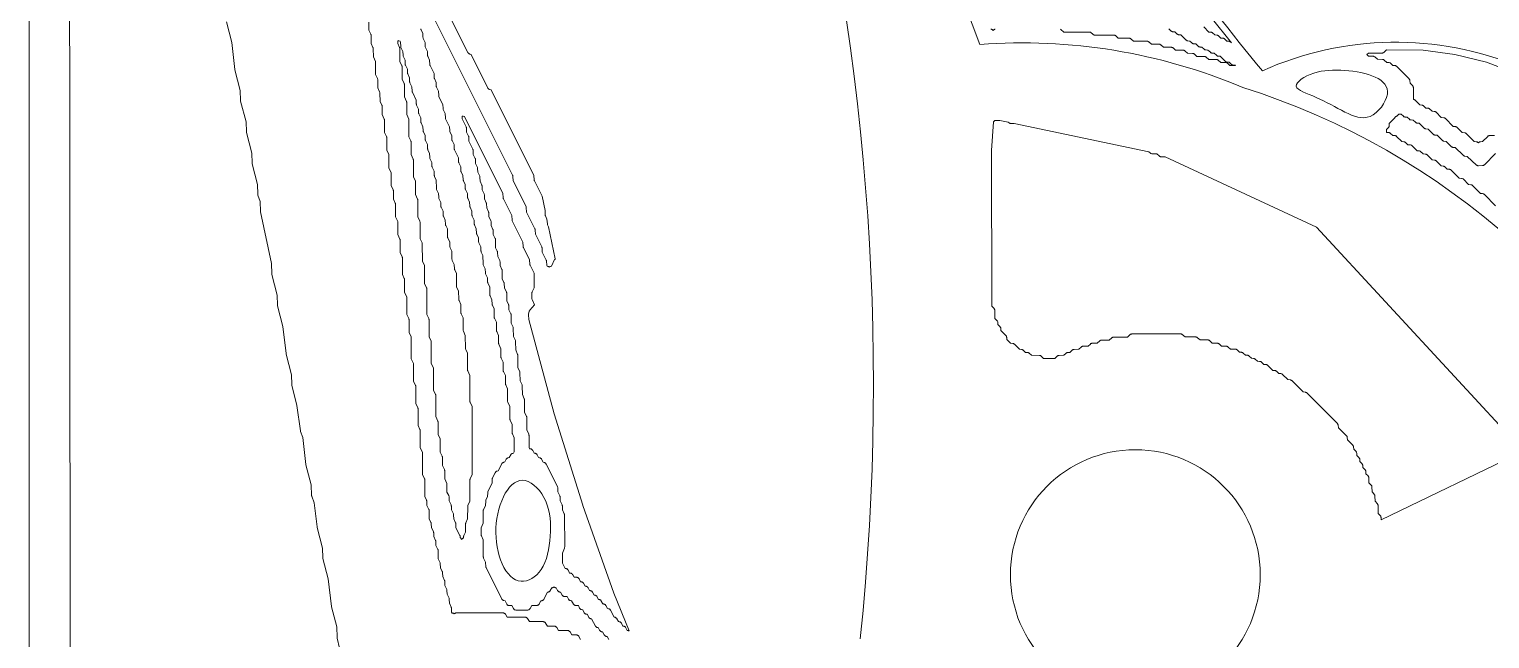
# Model space of a CAD drawing. Header units: inches. Extents: x 36 to 190, y -75 to 56.
# Drawn here: x 36.25 to 49.11, y 30.96 to 36.32 of the extents above; entities that cross this region are included whole.
import ezdxf

# ---------------------------------------------------------------- set-up
doc = ezdxf.new("R2010")
doc.units = ezdxf.units.IN
for name, color, linetype, lineweight in [('01_ORIGINAL_CAD', 7, 'CONTINUOUS', 20), ('02_APPROVED_PDF_OUTLINES', 7, 'CONTINUOUS', 15), ('03_ADDED_AREAS_SAME_COMPOSITION', 7, 'CONTINUOUS', 15)]:
    doc.layers.add(name, color=color, linetype=linetype, lineweight=lineweight)

# ---------------------------------------------------------------- blocks, each defined once
blk = doc.blocks.new('01_SCALLOP')
at = {"layer": '01_ORIGINAL_CAD'}
blk.add_line((36.248, 17.906), (36.248, 55.9), dxfattribs=at)
for points in [[(45.692, 38.109, 0.060935), (47.109, 35.956, -0.206423), (49.375, 35.99)], [(46.935, 35.809, 0.119192), (44.621, 36.188), (44.283, 37.084)]]:
    blk.add_lwpolyline(points, format="xyb", dxfattribs=at)
blk.add_circle((45.989, 31.521), 1.1, dxfattribs=at)
for centre, radius, start, end in [((22.064, 33.195), 21.619, 354.0583, 36.0319), ((44.996, 29.643), 6.464, 23.734, 72.5429)]:
    blk.add_arc(centre, radius, start, end, dxfattribs=at)
at = {"layer": '02_APPROVED_PDF_OUTLINES'}
for points in [[(46.283, 36.326), (46.304, 36.306), (46.307, 36.304), (46.31, 36.302), (46.313, 36.301), (46.317, 36.3), (46.32, 36.299), (46.337, 36.299), (46.357, 36.279), (46.36, 36.277), (46.363, 36.275), (46.366, 36.274), (46.37, 36.273), (46.373, 36.273), (46.39, 36.272), (46.437, 36.226), (46.439, 36.224), (46.442, 36.222), (46.444, 36.221), (46.447, 36.22), (46.45, 36.219), (46.453, 36.219), (46.47, 36.218), (46.487, 36.201), (46.49, 36.199), (46.493, 36.197), (46.496, 36.195), (46.499, 36.194), (46.503, 36.194), (46.523, 36.192), (46.543, 36.172), (46.546, 36.17), (46.549, 36.168), (46.552, 36.167), (46.556, 36.166), (46.559, 36.165), (46.576, 36.165), (46.596, 36.145), (46.599, 36.143), (46.602, 36.141), (46.606, 36.14), (46.609, 36.139), (46.613, 36.139), (46.629, 36.138), (46.65, 36.119), (46.652, 36.116), (46.655, 36.114), (46.659, 36.113), (46.662, 36.112), (46.666, 36.112), (46.682, 36.111), (46.703, 36.092), (46.706, 36.09), (46.709, 36.088), (46.712, 36.086), (46.715, 36.085), (46.719, 36.085), (46.735, 36.084), (46.779, 36.04), (46.782, 36.038), (46.785, 36.036), (46.788, 36.034), (46.791, 36.033), (46.795, 36.033), (46.815, 36.031), (46.833, 36.013), (46.835, 36.011), (46.838, 36.009), (46.841, 36.008), (46.845, 36.007), (46.848, 36.006), (46.868, 36.004), (46.872, 36.001), (46.869, 36.002), (46.865, 36.002), (46.862, 36.003), (46.822, 36.003), (46.802, 36.022), (46.8, 36.024), (46.797, 36.025), (46.794, 36.027), (46.791, 36.028), (46.788, 36.028), (46.785, 36.028), (46.742, 36.029), (46.719, 36.05), (46.717, 36.052), (46.714, 36.053), (46.711, 36.054), (46.708, 36.055), (46.705, 36.056), (46.702, 36.056), (46.636, 36.056), (46.613, 36.077), (46.61, 36.078), (46.608, 36.08), (46.605, 36.081), (46.602, 36.082), (46.599, 36.083), (46.596, 36.083), (46.53, 36.083), (46.51, 36.102), (46.508, 36.104), (46.505, 36.106), (46.502, 36.107), (46.499, 36.108), (46.496, 36.109), (46.493, 36.109), (46.45, 36.11), (46.427, 36.13), (46.424, 36.132), (46.422, 36.134), (46.419, 36.135), (46.416, 36.136), (46.413, 36.136), (46.41, 36.136), (46.343, 36.137), (46.321, 36.157), (46.318, 36.159), (46.316, 36.16), (46.313, 36.162), (46.31, 36.162), (46.307, 36.163), (46.304, 36.163), (46.237, 36.163), (46.214, 36.184), (46.212, 36.185), (46.209, 36.187), (46.207, 36.188), (46.204, 36.189), (46.201, 36.19), (46.198, 36.19), (46.131, 36.19), (46.108, 36.21), (46.106, 36.212), (46.103, 36.214), (46.1, 36.215), (46.098, 36.216), (46.095, 36.217), (46.092, 36.217), (45.972, 36.217), (45.949, 36.237), (45.946, 36.239), (45.944, 36.241), (45.941, 36.242), (45.938, 36.243), (45.935, 36.243), (45.932, 36.243), (45.839, 36.244), (45.816, 36.264), (45.814, 36.266), (45.811, 36.267), (45.808, 36.269), (45.805, 36.269), (45.802, 36.27), (45.799, 36.27), (45.626, 36.27), (45.6, 36.291), (45.597, 36.293), (45.594, 36.295), (45.591, 36.296), (45.587, 36.297), (45.584, 36.297), (45.36, 36.297), (45.334, 36.318), (45.332, 36.32), (45.329, 36.322)], [(44.755, 36.322), (44.752, 36.321), (44.749, 36.32), (44.746, 36.318), (44.736, 36.311), (44.731, 36.315), (44.728, 36.318), (44.725, 36.319), (44.722, 36.321), (44.718, 36.322)], [(46.658, 36.425), (46.835, 36.203), (46.828, 36.21), (46.825, 36.212), (46.822, 36.214), (46.819, 36.215), (46.816, 36.216), (46.812, 36.216), (46.795, 36.217), (46.775, 36.236), (46.772, 36.239), (46.769, 36.24), (46.766, 36.242), (46.763, 36.243), (46.759, 36.243), (46.742, 36.244), (46.722, 36.263), (46.719, 36.265), (46.716, 36.267), (46.713, 36.269), (46.709, 36.27), (46.706, 36.27), (46.689, 36.271), (46.669, 36.29), (46.666, 36.292), (46.663, 36.294), (46.66, 36.295), (46.656, 36.296), (46.653, 36.297), (46.636, 36.297), (46.592, 36.342)], [(49.153, 35.387), (49.11, 35.386), (49.107, 35.386), (49.104, 35.385), (49.101, 35.384), (49.098, 35.383), (49.095, 35.381), (49.093, 35.379), (49.046, 35.333), (49.03, 35.332), (49.026, 35.332), (49.023, 35.331), (49.02, 35.33), (49.017, 35.328), (49.014, 35.326), (49.01, 35.322), (49.006, 35.326), (49.004, 35.328), (49.001, 35.33), (48.997, 35.331), (48.994, 35.332), (48.99, 35.332), (48.974, 35.333), (48.906, 35.402), (48.903, 35.404), (48.901, 35.406), (48.898, 35.407), (48.895, 35.409), (48.891, 35.409), (48.869, 35.412), (48.824, 35.458), (48.821, 35.46), (48.818, 35.462), (48.815, 35.463), (48.812, 35.464), (48.808, 35.465), (48.789, 35.467), (48.72, 35.536), (48.717, 35.538), (48.714, 35.54), (48.712, 35.542), (48.709, 35.543), (48.705, 35.543), (48.683, 35.546), (48.638, 35.592), (48.635, 35.594), (48.632, 35.596), (48.629, 35.597), (48.625, 35.598), (48.622, 35.599), (48.602, 35.601), (48.581, 35.62), (48.579, 35.623), (48.575, 35.624), (48.572, 35.626), (48.569, 35.627), (48.565, 35.627), (48.548, 35.628), (48.528, 35.647), (48.525, 35.649), (48.522, 35.651), (48.519, 35.653), (48.516, 35.654), (48.512, 35.654), (48.496, 35.655), (48.451, 35.699), (48.449, 35.701), (48.446, 35.703), (48.443, 35.704), (48.44, 35.705), (48.439, 35.706), (48.438, 35.809), (48.437, 35.812), (48.437, 35.815), (48.436, 35.818), (48.434, 35.821), (48.433, 35.823), (48.431, 35.826), (48.411, 35.847), (48.407, 35.871), (48.407, 35.874), (48.406, 35.877), (48.404, 35.88), (48.402, 35.882), (48.4, 35.885), (48.292, 35.994), (48.289, 35.996), (48.286, 35.998), (48.283, 36), (48.28, 36.001), (48.276, 36.001), (48.256, 36.003), (48.235, 36.023), (48.233, 36.025), (48.23, 36.027), (48.226, 36.028), (48.223, 36.029), (48.219, 36.03), (48.203, 36.03), (48.182, 36.049), (48.18, 36.051), (48.177, 36.053), (48.175, 36.054), (48.172, 36.055), (48.169, 36.056), (48.166, 36.056), (48.122, 36.057), (48.099, 36.078), (48.097, 36.08), (48.094, 36.081), (48.092, 36.082), (48.089, 36.083), (48.086, 36.084), (48.083, 36.084), (48.043, 36.084), (48.029, 36.098), (48.043, 36.112), (48.162, 36.112), (48.165, 36.112), (48.168, 36.113), (48.171, 36.114), (48.174, 36.115), (48.176, 36.116), (48.179, 36.118), (48.201, 36.139), (48.523, 36.137), (48.804, 36.098), (49.081, 36.031), (49.234, 35.974)], [(49.162, 34.768), (49.064, 34.867), (49.061, 34.87), (49.058, 34.871), (49.055, 34.873), (49.052, 34.874), (49.048, 34.875), (49.029, 34.876), (48.96, 34.946), (48.957, 34.948), (48.955, 34.95), (48.952, 34.951), (48.949, 34.952), (48.945, 34.953), (48.923, 34.956), (48.878, 35.001), (48.875, 35.004), (48.872, 35.006), (48.869, 35.007), (48.865, 35.008), (48.862, 35.009), (48.842, 35.01), (48.771, 35.082), (48.769, 35.084), (48.766, 35.086), (48.763, 35.087), (48.759, 35.088), (48.756, 35.089), (48.736, 35.091), (48.715, 35.11), (48.712, 35.113), (48.709, 35.115), (48.706, 35.116), (48.702, 35.117), (48.699, 35.117), (48.683, 35.118), (48.638, 35.162), (48.636, 35.165), (48.633, 35.166), (48.63, 35.168), (48.626, 35.169), (48.623, 35.169), (48.603, 35.171), (48.559, 35.216), (48.556, 35.218), (48.553, 35.22), (48.55, 35.222), (48.547, 35.223), (48.543, 35.223), (48.523, 35.225), (48.502, 35.245), (48.5, 35.247), (48.497, 35.249), (48.493, 35.25), (48.49, 35.251), (48.486, 35.251), (48.47, 35.252), (48.426, 35.296), (48.423, 35.299), (48.42, 35.3), (48.417, 35.302), (48.414, 35.303), (48.41, 35.304), (48.39, 35.305), (48.369, 35.325), (48.367, 35.327), (48.364, 35.329), (48.36, 35.33), (48.357, 35.331), (48.353, 35.332), (48.337, 35.333), (48.29, 35.378), (48.288, 35.38), (48.285, 35.382), (48.282, 35.383), (48.28, 35.384), (48.277, 35.385), (48.274, 35.385), (48.257, 35.386), (48.237, 35.405), (48.234, 35.408), (48.231, 35.409), (48.228, 35.411), (48.224, 35.412), (48.22, 35.412), (48.204, 35.413), (48.2, 35.417), (48.2, 35.438), (48.219, 35.458), (48.221, 35.461), (48.223, 35.464), (48.224, 35.467), (48.225, 35.471), (48.226, 35.474), (48.226, 35.491), (48.27, 35.536), (48.272, 35.538), (48.274, 35.541), (48.276, 35.544), (48.277, 35.547), (48.277, 35.55), (48.277, 35.551), (48.278, 35.551), (48.281, 35.552), (48.284, 35.553), (48.287, 35.554), (48.29, 35.556), (48.292, 35.558), (48.309, 35.575), (48.33, 35.575), (48.35, 35.556), (48.352, 35.554), (48.355, 35.552), (48.359, 35.551), (48.362, 35.55), (48.366, 35.549), (48.382, 35.549), (48.403, 35.529), (48.405, 35.527), (48.408, 35.525), (48.412, 35.524), (48.415, 35.523), (48.419, 35.523), (48.436, 35.522), (48.456, 35.503), (48.459, 35.5), (48.462, 35.499), (48.465, 35.497), (48.468, 35.496), (48.472, 35.496), (48.488, 35.495), (48.532, 35.451), (48.535, 35.449), (48.538, 35.447), (48.541, 35.445), (48.545, 35.444), (48.548, 35.444), (48.568, 35.442), (48.612, 35.397), (48.615, 35.395), (48.618, 35.393), (48.621, 35.392), (48.624, 35.391), (48.628, 35.39), (48.647, 35.388), (48.692, 35.344), (48.695, 35.341), (48.697, 35.339), (48.701, 35.338), (48.704, 35.337), (48.707, 35.336), (48.727, 35.335), (48.774, 35.288), (48.777, 35.286), (48.779, 35.285), (48.782, 35.283), (48.785, 35.282), (48.788, 35.282), (48.791, 35.281), (48.807, 35.281), (48.876, 35.212), (48.878, 35.209), (48.881, 35.208), (48.884, 35.206), (48.887, 35.205), (48.89, 35.204), (48.913, 35.201), (48.993, 35.126), (48.996, 35.124), (48.999, 35.122), (49.002, 35.121), (49.005, 35.12), (49.009, 35.119), (49.012, 35.119), (49.047, 35.122), (49.051, 35.122), (49.054, 35.123), (49.057, 35.125), (49.06, 35.127), (49.063, 35.129), (49.16, 35.227)]]:
    blk.add_lwpolyline(points, dxfattribs=at)
blk.add_lwpolyline([(44.752, 35.519), (44.795, 35.519), (44.869, 35.503), (44.878, 35.497), (44.88, 35.495), (44.883, 35.494), (44.886, 35.493), (44.889, 35.492), (44.892, 35.492), (44.923, 35.492), (46.109, 35.244), (46.124, 35.231), (46.127, 35.229), (46.13, 35.227), (46.134, 35.226), (46.137, 35.225), (46.14, 35.225), (46.18, 35.225), (46.2, 35.206), (46.202, 35.204), (46.205, 35.202), (46.208, 35.201), (46.211, 35.2), (46.214, 35.199), (46.217, 35.199), (46.253, 35.198), (47.585, 34.579), (49.409, 32.608), (48.153, 32.003), (48.153, 32.025), (48.152, 32.028), (48.152, 32.031), (48.151, 32.033), (48.15, 32.036), (48.148, 32.039), (48.146, 32.041), (48.127, 32.061), (48.127, 32.129), (48.127, 32.132), (48.126, 32.136), (48.125, 32.139), (48.123, 32.142), (48.121, 32.145), (48.1, 32.168), (48.099, 32.212), (48.099, 32.215), (48.098, 32.218), (48.097, 32.221), (48.096, 32.224), (48.094, 32.227), (48.093, 32.229), (48.074, 32.249), (48.073, 32.293), (48.072, 32.296), (48.072, 32.299), (48.071, 32.302), (48.069, 32.305), (48.068, 32.307), (48.066, 32.309), (48.047, 32.33), (48.046, 32.373), (48.046, 32.376), (48.045, 32.379), (48.044, 32.382), (48.043, 32.385), (48.041, 32.388), (48.039, 32.39), (48.02, 32.41), (48.019, 32.428), (48.019, 32.431), (48.018, 32.435), (48.017, 32.438), (48.015, 32.441), (48.013, 32.444), (47.993, 32.464), (47.993, 32.481), (47.992, 32.485), (47.991, 32.488), (47.99, 32.491), (47.988, 32.494), (47.986, 32.497), (47.967, 32.518), (47.966, 32.535), (47.966, 32.538), (47.965, 32.542), (47.963, 32.545), (47.961, 32.548), (47.959, 32.551), (47.94, 32.571), (47.939, 32.589), (47.939, 32.592), (47.938, 32.596), (47.937, 32.599), (47.935, 32.602), (47.933, 32.605), (47.913, 32.626), (47.911, 32.646), (47.911, 32.649), (47.91, 32.653), (47.908, 32.656), (47.906, 32.659), (47.904, 32.661), (47.859, 32.707), (47.856, 32.73), (47.855, 32.733), (47.854, 32.736), (47.853, 32.739), (47.851, 32.742), (47.849, 32.744), (47.779, 32.814), (47.776, 32.837), (47.775, 32.84), (47.774, 32.843), (47.773, 32.846), (47.771, 32.849), (47.769, 32.851), (47.503, 33.12), (47.501, 33.122), (47.498, 33.124), (47.495, 33.125), (47.492, 33.126), (47.489, 33.127), (47.466, 33.13), (47.368, 33.229), (47.365, 33.231), (47.362, 33.233), (47.359, 33.234), (47.356, 33.235), (47.352, 33.236), (47.333, 33.238), (47.285, 33.284), (47.283, 33.286), (47.281, 33.288), (47.278, 33.289), (47.275, 33.29), (47.272, 33.291), (47.269, 33.291), (47.252, 33.292), (47.232, 33.311), (47.229, 33.313), (47.226, 33.315), (47.223, 33.317), (47.219, 33.318), (47.216, 33.318), (47.199, 33.319), (47.155, 33.363), (47.153, 33.365), (47.15, 33.367), (47.147, 33.369), (47.143, 33.37), (47.14, 33.37), (47.12, 33.372), (47.099, 33.392), (47.096, 33.394), (47.093, 33.396), (47.09, 33.397), (47.086, 33.398), (47.083, 33.398), (47.066, 33.399), (47.046, 33.418), (47.043, 33.421), (47.04, 33.422), (47.037, 33.424), (47.033, 33.425), (47.03, 33.425), (47.013, 33.426), (46.993, 33.445), (46.99, 33.447), (46.987, 33.449), (46.984, 33.451), (46.98, 33.452), (46.977, 33.452), (46.96, 33.453), (46.94, 33.472), (46.937, 33.474), (46.934, 33.476), (46.931, 33.477), (46.927, 33.478), (46.924, 33.479), (46.907, 33.479), (46.886, 33.499), (46.884, 33.501), (46.882, 33.502), (46.879, 33.504), (46.876, 33.505), (46.873, 33.505), (46.87, 33.506), (46.827, 33.506), (46.807, 33.525), (46.804, 33.527), (46.802, 33.529), (46.799, 33.53), (46.796, 33.531), (46.793, 33.532), (46.79, 33.532), (46.747, 33.533), (46.727, 33.552), (46.725, 33.554), (46.722, 33.556), (46.719, 33.557), (46.717, 33.558), (46.713, 33.559), (46.71, 33.559), (46.667, 33.56), (46.644, 33.58), (46.642, 33.582), (46.639, 33.584), (46.636, 33.585), (46.633, 33.586), (46.63, 33.587), (46.627, 33.587), (46.561, 33.587), (46.538, 33.607), (46.535, 33.609), (46.533, 33.611), (46.53, 33.612), (46.527, 33.613), (46.524, 33.613), (46.521, 33.614), (46.427, 33.614), (46.401, 33.635), (46.398, 33.637), (46.395, 33.638), (46.392, 33.64), (46.389, 33.64), (46.385, 33.641), (45.961, 33.64), (45.957, 33.64), (45.954, 33.639), (45.951, 33.638), (45.948, 33.637), (45.945, 33.635), (45.919, 33.613), (45.798, 33.613), (45.795, 33.613), (45.793, 33.612), (45.79, 33.611), (45.787, 33.61), (45.784, 33.609), (45.782, 33.607), (45.759, 33.586), (45.692, 33.586), (45.689, 33.586), (45.686, 33.585), (45.683, 33.584), (45.681, 33.583), (45.678, 33.582), (45.676, 33.58), (45.653, 33.559), (45.609, 33.558), (45.606, 33.558), (45.603, 33.557), (45.6, 33.556), (45.598, 33.555), (45.595, 33.553), (45.593, 33.551), (45.573, 33.532), (45.53, 33.531), (45.527, 33.531), (45.524, 33.531), (45.521, 33.53), (45.518, 33.528), (45.516, 33.526), (45.513, 33.525), (45.493, 33.505), (45.45, 33.504), (45.447, 33.504), (45.444, 33.504), (45.441, 33.503), (45.439, 33.501), (45.436, 33.5), (45.434, 33.498), (45.413, 33.478), (45.393, 33.476), (45.39, 33.476), (45.386, 33.475), (45.383, 33.473), (45.38, 33.471), (45.378, 33.469), (45.36, 33.452), (45.318, 33.451), (45.315, 33.45), (45.312, 33.45), (45.309, 33.449), (45.306, 33.447), (45.303, 33.446), (45.301, 33.444), (45.281, 33.425), (45.181, 33.425), (45.161, 33.444), (45.159, 33.446), (45.156, 33.447), (45.153, 33.449), (45.15, 33.45), (45.147, 33.45), (45.144, 33.451), (45.075, 33.452), (45.055, 33.471), (45.052, 33.473), (45.049, 33.475), (45.046, 33.476), (45.042, 33.477), (45.039, 33.477), (45.022, 33.478), (45.002, 33.497), (44.999, 33.5), (44.996, 33.501), (44.993, 33.503), (44.989, 33.504), (44.986, 33.504), (44.969, 33.505), (44.925, 33.549), (44.923, 33.551), (44.92, 33.553), (44.916, 33.555), (44.913, 33.556), (44.91, 33.556), (44.89, 33.558), (44.858, 33.59), (44.857, 33.61), (44.856, 33.613), (44.855, 33.617), (44.854, 33.62), (44.852, 33.623), (44.85, 33.625), (44.806, 33.67), (44.805, 33.687), (44.805, 33.69), (44.804, 33.694), (44.802, 33.697), (44.8, 33.7), (44.798, 33.703), (44.779, 33.723), (44.778, 33.74), (44.778, 33.744), (44.777, 33.747), (44.776, 33.751), (44.774, 33.754), (44.772, 33.756), (44.753, 33.777), (44.752, 33.847), (44.751, 33.85), (44.751, 33.853), (44.75, 33.856), (44.748, 33.859), (44.747, 33.861), (44.745, 33.864), (44.726, 33.884), (44.723, 35.254), (44.741, 35.508)], close=True, dxfattribs=at)
blk.add_open_spline([(47.407, 35.82), (47.401, 35.857), (47.476, 35.908), (47.56, 35.935), (47.644, 35.962), (47.737, 35.966), (47.834, 35.959), (48.025, 35.945), (48.231, 35.888), (48.209, 35.749), (48.198, 35.678), (48.129, 35.586), (48.056, 35.555), (47.986, 35.526), (47.913, 35.554), (47.834, 35.593), (47.754, 35.633), (47.668, 35.684), (47.583, 35.722), (47.498, 35.76), (47.413, 35.784), (47.407, 35.82)], degree=3, knots=[0, 0, 0, 0, 0.125896, 0.125896, 0.125896, 0.252362, 0.252362, 0.252362, 0.50263, 0.50263, 0.50263, 0.629363, 0.629363, 0.629363, 0.751523, 0.751523, 0.751523, 0.875768, 0.875768, 0.875768, 1, 1, 1, 1], dxfattribs=at)
at = {"layer": '03_ADDED_AREAS_SAME_COMPOSITION'}
for points in [[(39.924, 36.489), (40.111, 36.116), (40.113, 36.113), (40.115, 36.111), (40.118, 36.108), (40.121, 36.106), (40.124, 36.105), (40.127, 36.103), (40.139, 36.1), (40.288, 35.804), (40.289, 35.801), (40.291, 35.798), (40.294, 35.796), (40.297, 35.794), (40.3, 35.792), (40.303, 35.791), (40.315, 35.787), (40.693, 35.034), (40.695, 34.997), (40.695, 34.993), (40.696, 34.99), (40.697, 34.987), (40.764, 34.853), (40.791, 34.727), (40.792, 34.688), (40.792, 34.685), (40.793, 34.682), (40.794, 34.678), (40.807, 34.651), (40.811, 34.608), (40.812, 34.604), (40.813, 34.601), (40.821, 34.583), (40.881, 34.301), (40.881, 34.301), (40.879, 34.299), (40.877, 34.296), (40.875, 34.294), (40.846, 34.235), (40.84, 34.234), (40.837, 34.234), (40.834, 34.233), (40.832, 34.232), (40.829, 34.23), (40.827, 34.229), (40.826, 34.23), (40.823, 34.232), (40.82, 34.233), (40.817, 34.234), (40.814, 34.234), (40.809, 34.235), (40.805, 34.244), (40.803, 34.28), (40.802, 34.284), (40.802, 34.287), (40.8, 34.29), (40.765, 34.361), (40.764, 34.398), (40.763, 34.401), (40.762, 34.404), (40.761, 34.408), (40.707, 34.517), (40.705, 34.554), (40.705, 34.557), (40.704, 34.561), (40.702, 34.564), (40.628, 34.713), (40.625, 34.753), (40.625, 34.756), (40.624, 34.76), (40.623, 34.763), (40.511, 34.986), (40.508, 35.027), (40.507, 35.03), (40.506, 35.033), (40.505, 35.036), (39.781, 36.482)], [(39.697, 36.325), (39.697, 36.321), (39.698, 36.318), (39.699, 36.315), (39.715, 36.284), (39.715, 36.251), (39.716, 36.247), (39.716, 36.244), (39.718, 36.241), (39.734, 36.206), (39.735, 36.173), (39.735, 36.169), (39.736, 36.166), (39.737, 36.162), (39.754, 36.127), (39.755, 36.094), (39.755, 36.091), (39.756, 36.088), (39.757, 36.084), (39.774, 36.049), (39.775, 36.012), (39.776, 36.008), (39.777, 36.005), (39.778, 36.002), (39.813, 35.932), (39.813, 35.899), (39.814, 35.896), (39.815, 35.892), (39.816, 35.889), (39.832, 35.854), (39.833, 35.821), (39.833, 35.817), (39.834, 35.814), (39.835, 35.811), (39.852, 35.776), (39.854, 35.738), (39.854, 35.735), (39.855, 35.732), (39.856, 35.728), (39.891, 35.658), (39.892, 35.625), (39.892, 35.622), (39.893, 35.619), (39.894, 35.615), (39.911, 35.58), (39.913, 35.543), (39.913, 35.54), (39.914, 35.536), (39.915, 35.533), (39.95, 35.463), (39.951, 35.43), (39.951, 35.427), (39.952, 35.423), (39.953, 35.42), (39.97, 35.385), (39.97, 35.352), (39.971, 35.348), (39.971, 35.345), (39.973, 35.342), (39.989, 35.307), (39.991, 35.269), (39.991, 35.266), (39.992, 35.263), (39.994, 35.259), (40.028, 35.189), (40.029, 35.156), (40.029, 35.153), (40.03, 35.15), (40.031, 35.146), (40.048, 35.111), (40.049, 35.078), (40.049, 35.075), (40.05, 35.071), (40.051, 35.068), (40.068, 35.033), (40.069, 34.996), (40.07, 34.992), (40.071, 34.989), (40.072, 34.986), (40.087, 34.955), (40.088, 34.922), (40.088, 34.918), (40.089, 34.915), (40.09, 34.912), (40.107, 34.877), (40.108, 34.844), (40.108, 34.84), (40.109, 34.837), (40.11, 34.834), (40.126, 34.799), (40.127, 34.766), (40.128, 34.762), (40.128, 34.759), (40.13, 34.756), (40.146, 34.721), (40.147, 34.687), (40.147, 34.684), (40.148, 34.681), (40.149, 34.677), (40.166, 34.642), (40.166, 34.609), (40.167, 34.606), (40.168, 34.602), (40.169, 34.599), (40.185, 34.564), (40.187, 34.527), (40.187, 34.523), (40.188, 34.52), (40.19, 34.517), (40.205, 34.486), (40.206, 34.453), (40.206, 34.45), (40.207, 34.446), (40.208, 34.443), (40.225, 34.408), (40.226, 34.371), (40.227, 34.367), (40.228, 34.364), (40.229, 34.361), (40.244, 34.33), (40.245, 34.258), (40.245, 34.254), (40.246, 34.251), (40.247, 34.247), (40.264, 34.213), (40.265, 34.179), (40.265, 34.176), (40.266, 34.173), (40.267, 34.169), (40.284, 34.134), (40.285, 34.097), (40.286, 34.094), (40.286, 34.09), (40.288, 34.087), (40.303, 34.056), (40.304, 33.984), (40.304, 33.981), (40.305, 33.977), (40.306, 33.974), (40.323, 33.939), (40.324, 33.902), (40.325, 33.898), (40.326, 33.895), (40.327, 33.892), (40.342, 33.861), (40.343, 33.789), (40.343, 33.785), (40.344, 33.782), (40.345, 33.778), (40.362, 33.744), (40.363, 33.672), (40.363, 33.668), (40.364, 33.665), (40.365, 33.661), (40.382, 33.626), (40.382, 33.559), (40.382, 33.555), (40.383, 33.552), (40.384, 33.549), (40.401, 33.509), (40.402, 33.437), (40.402, 33.433), (40.403, 33.43), (40.404, 33.427), (40.421, 33.392), (40.422, 33.32), (40.422, 33.316), (40.423, 33.313), (40.424, 33.309), (40.441, 33.275), (40.441, 33.203), (40.442, 33.199), (40.442, 33.195), (40.444, 33.192), (40.46, 33.157), (40.46, 33.05), (40.461, 33.047), (40.461, 33.044), (40.463, 33.04), (40.48, 33.001), (40.481, 32.89), (40.481, 32.886), (40.482, 32.883), (40.483, 32.879), (40.5, 32.845), (40.5, 32.773), (40.501, 32.769), (40.502, 32.765), (40.503, 32.762), (40.519, 32.727), (40.519, 32.601), (40.514, 32.591), (40.506, 32.589), (40.503, 32.588), (40.499, 32.587), (40.497, 32.586), (40.494, 32.584), (40.492, 32.581), (40.49, 32.579), (40.488, 32.576), (40.476, 32.552), (40.467, 32.55), (40.463, 32.549), (40.46, 32.548), (40.458, 32.547), (40.455, 32.545), (40.453, 32.542), (40.45, 32.54), (40.449, 32.537), (40.436, 32.513), (40.428, 32.511), (40.424, 32.51), (40.421, 32.509), (40.418, 32.507), (40.416, 32.505), (40.413, 32.503), (40.411, 32.5), (40.41, 32.498), (40.378, 32.434), (40.369, 32.433), (40.366, 32.432), (40.363, 32.431), (40.36, 32.429), (40.357, 32.427), (40.355, 32.425), (40.353, 32.422), (40.351, 32.419), (40.329, 32.374), (40.327, 32.371), (40.326, 32.367), (40.326, 32.364), (40.324, 32.327), (40.288, 32.253), (40.287, 32.249), (40.286, 32.246), (40.286, 32.242), (40.285, 32.209), (40.27, 32.178), (40.269, 32.175), (40.268, 32.172), (40.268, 32.168), (40.266, 32.131), (40.249, 32.091), (40.247, 32.088), (40.247, 32.085), (40.246, 32.081), (40.246, 31.974), (40.229, 31.935), (40.228, 31.932), (40.227, 31.928), (40.227, 31.925), (40.228, 31.873), (40.228, 31.869), (40.229, 31.866), (40.23, 31.863), (40.246, 31.828), (40.247, 31.678), (40.248, 31.674), (40.249, 31.67), (40.25, 31.667), (40.267, 31.632), (40.269, 31.591), (40.27, 31.588), (40.271, 31.584), (40.272, 31.581), (40.409, 31.308), (40.411, 31.305), (40.413, 31.302), (40.416, 31.3), (40.418, 31.298), (40.421, 31.296), (40.425, 31.295), (40.438, 31.291), (40.455, 31.262), (40.456, 31.259), (40.458, 31.256), (40.461, 31.254), (40.464, 31.252), (40.467, 31.251), (40.47, 31.25), (40.473, 31.249), (40.476, 31.249), (40.498, 31.249), (40.513, 31.223), (40.515, 31.22), (40.517, 31.217), (40.52, 31.215), (40.522, 31.213), (40.525, 31.212), (40.528, 31.211), (40.532, 31.21), (40.535, 31.21), (40.637, 31.21), (40.64, 31.21), (40.644, 31.211), (40.647, 31.212), (40.65, 31.214), (40.652, 31.215), (40.655, 31.218), (40.657, 31.22), (40.659, 31.223), (40.674, 31.249), (40.718, 31.251), (40.721, 31.251), (40.724, 31.252), (40.728, 31.253), (40.73, 31.254), (40.733, 31.256), (40.735, 31.259), (40.738, 31.261), (40.739, 31.264), (40.753, 31.291), (40.763, 31.292), (40.766, 31.293), (40.769, 31.294), (40.772, 31.296), (40.774, 31.298), (40.777, 31.3), (40.779, 31.303), (40.781, 31.306), (40.812, 31.368), (40.817, 31.368), (40.82, 31.369), (40.823, 31.369), (40.826, 31.371), (40.829, 31.372), (40.831, 31.374), (40.833, 31.376), (40.835, 31.379), (40.837, 31.381), (40.85, 31.407), (40.856, 31.407), (40.859, 31.408), (40.862, 31.409), (40.865, 31.41), (40.868, 31.411), (40.869, 31.412), (40.871, 31.411), (40.873, 31.41), (40.876, 31.409), (40.879, 31.408), (40.882, 31.407), (40.888, 31.407), (40.901, 31.381), (40.903, 31.379), (40.905, 31.376), (40.907, 31.374), (40.91, 31.372), (40.912, 31.371), (40.915, 31.37), (40.918, 31.369), (40.921, 31.368), (40.927, 31.368), (40.941, 31.342), (40.942, 31.34), (40.944, 31.337), (40.947, 31.335), (40.949, 31.333), (40.952, 31.331), (40.955, 31.33), (40.958, 31.33), (40.962, 31.329), (40.986, 31.328), (40.997, 31.306), (40.999, 31.303), (41.001, 31.3), (41.003, 31.298), (41.006, 31.296), (41.009, 31.295), (41.012, 31.293), (41.015, 31.293), (41.025, 31.291), (41.041, 31.262), (41.043, 31.26), (41.045, 31.257), (41.047, 31.255), (41.05, 31.253), (41.053, 31.252), (41.056, 31.251), (41.059, 31.25), (41.062, 31.25), (41.084, 31.25), (41.095, 31.228), (41.097, 31.225), (41.099, 31.222), (41.101, 31.22), (41.104, 31.218), (41.107, 31.216), (41.11, 31.215), (41.113, 31.215), (41.122, 31.213), (41.136, 31.186), (41.138, 31.184), (41.14, 31.181), (41.142, 31.179), (41.144, 31.177), (41.147, 31.176), (41.15, 31.174), (41.153, 31.174), (41.156, 31.173), (41.162, 31.173), (41.175, 31.147), (41.177, 31.145), (41.179, 31.142), (41.181, 31.14), (41.184, 31.138), (41.186, 31.137), (41.189, 31.135), (41.192, 31.135), (41.195, 31.134), (41.201, 31.134), (41.234, 31.069), (41.235, 31.067), (41.237, 31.064), (41.24, 31.062), (41.242, 31.06), (41.245, 31.059), (41.248, 31.057), (41.251, 31.056), (41.254, 31.056), (41.259, 31.056), (41.271, 31.033), (41.273, 31.03), (41.275, 31.027), (41.277, 31.025), (41.28, 31.023), (41.283, 31.021), (41.286, 31.02), (41.289, 31.019), (41.298, 31.018), (41.312, 30.991), (41.314, 30.988), (41.316, 30.986), (41.318, 30.984), (41.321, 30.982), (41.323, 30.98), (41.326, 30.979), (41.329, 30.978), (41.332, 30.978), (41.338, 30.977), (41.351, 30.952)], [(41.104, 30.952), (41.089, 30.978), (41.087, 30.981), (41.085, 30.983), (41.083, 30.986), (41.08, 30.987), (41.077, 30.989), (41.074, 30.99), (41.071, 30.991), (41.067, 30.991), (41.026, 30.991), (41.011, 31.017), (41.009, 31.02), (41.007, 31.022), (41.004, 31.025), (41.002, 31.026), (40.999, 31.028), (40.996, 31.029), (40.992, 31.03), (40.989, 31.03), (40.908, 31.03), (40.893, 31.056), (40.892, 31.059), (40.889, 31.061), (40.887, 31.063), (40.884, 31.065), (40.881, 31.067), (40.878, 31.068), (40.875, 31.069), (40.872, 31.069), (40.811, 31.069), (40.796, 31.095), (40.794, 31.098), (40.792, 31.1), (40.789, 31.102), (40.787, 31.104), (40.784, 31.106), (40.78, 31.107), (40.777, 31.107), (40.774, 31.108), (40.654, 31.108), (40.637, 31.135), (40.635, 31.138), (40.633, 31.14), (40.63, 31.142), (40.628, 31.144), (40.625, 31.145), (40.622, 31.146), (40.619, 31.147), (40.615, 31.147), (40.458, 31.147), (40.441, 31.174), (40.439, 31.177), (40.437, 31.179), (40.435, 31.181), (40.432, 31.183), (40.429, 31.184), (40.426, 31.185), (40.423, 31.186), (40.42, 31.186), (40.01, 31.185), (40.006, 31.185), (40.003, 31.184), (40, 31.183), (39.998, 31.182), (39.995, 31.181), (39.993, 31.179), (39.991, 31.177), (39.991, 31.178), (39.988, 31.179), (39.986, 31.181), (39.983, 31.182), (39.98, 31.183), (39.977, 31.183), (39.972, 31.184), (39.967, 31.192), (39.967, 31.225), (39.966, 31.229), (39.965, 31.232), (39.964, 31.235), (39.948, 31.27), (39.947, 31.303), (39.947, 31.307), (39.946, 31.31), (39.945, 31.314), (39.928, 31.349), (39.927, 31.382), (39.927, 31.385), (39.926, 31.388), (39.925, 31.392), (39.908, 31.427), (39.908, 31.46), (39.907, 31.463), (39.907, 31.467), (39.905, 31.47), (39.889, 31.505), (39.888, 31.538), (39.888, 31.541), (39.887, 31.545), (39.886, 31.548), (39.869, 31.583), (39.867, 31.62), (39.867, 31.624), (39.866, 31.627), (39.865, 31.63), (39.85, 31.661), (39.849, 31.733), (39.848, 31.737), (39.848, 31.74), (39.846, 31.743), (39.83, 31.778), (39.829, 31.812), (39.829, 31.815), (39.828, 31.818), (39.827, 31.822), (39.81, 31.857), (39.81, 31.89), (39.809, 31.893), (39.808, 31.897), (39.807, 31.9), (39.791, 31.935), (39.789, 31.972), (39.788, 31.976), (39.788, 31.979), (39.786, 31.982), (39.771, 32.013), (39.77, 32.085), (39.77, 32.088), (39.769, 32.092), (39.768, 32.095), (39.751, 32.13), (39.75, 32.168), (39.749, 32.171), (39.748, 32.174), (39.747, 32.178), (39.732, 32.208), (39.732, 32.354), (39.731, 32.358), (39.731, 32.361), (39.729, 32.364), (39.712, 32.403), (39.712, 32.589), (39.712, 32.592), (39.711, 32.596), (39.71, 32.599), (39.692, 32.638), (39.691, 32.788), (39.691, 32.792), (39.69, 32.795), (39.689, 32.799), (39.673, 32.834), (39.672, 32.98), (39.672, 32.983), (39.671, 32.986), (39.67, 32.99), (39.653, 33.029), (39.653, 33.175), (39.652, 33.179), (39.652, 33.182), (39.65, 33.185), (39.633, 33.224), (39.633, 33.371), (39.633, 33.374), (39.632, 33.377), (39.631, 33.381), (39.613, 33.42), (39.613, 33.605), (39.613, 33.609), (39.612, 33.612), (39.611, 33.615), (39.594, 33.654), (39.593, 33.766), (39.592, 33.769), (39.592, 33.773), (39.59, 33.776), (39.574, 33.811), (39.574, 33.957), (39.573, 33.96), (39.573, 33.964), (39.572, 33.967), (39.554, 34.006), (39.553, 34.117), (39.553, 34.121), (39.552, 34.125), (39.551, 34.128), (39.535, 34.163), (39.534, 34.309), (39.534, 34.312), (39.533, 34.316), (39.532, 34.319), (39.515, 34.358), (39.515, 34.465), (39.514, 34.469), (39.514, 34.472), (39.512, 34.475), (39.495, 34.514), (39.495, 34.621), (39.495, 34.625), (39.494, 34.628), (39.493, 34.631), (39.475, 34.671), (39.475, 34.782), (39.474, 34.786), (39.473, 34.789), (39.472, 34.792), (39.456, 34.827), (39.455, 34.899), (39.455, 34.903), (39.454, 34.906), (39.452, 34.91), (39.436, 34.944), (39.436, 35.051), (39.436, 35.055), (39.435, 35.058), (39.434, 35.061), (39.416, 35.1), (39.416, 35.208), (39.416, 35.211), (39.415, 35.215), (39.414, 35.218), (39.397, 35.257), (39.396, 35.368), (39.396, 35.372), (39.395, 35.375), (39.393, 35.379), (39.377, 35.414), (39.377, 35.52), (39.376, 35.524), (39.376, 35.527), (39.375, 35.531), (39.357, 35.57), (39.356, 35.642), (39.356, 35.646), (39.355, 35.649), (39.354, 35.652), (39.338, 35.687), (39.337, 35.759), (39.336, 35.763), (39.336, 35.766), (39.334, 35.77), (39.318, 35.805), (39.317, 35.877), (39.317, 35.88), (39.316, 35.884), (39.315, 35.887), (39.298, 35.922), (39.298, 36.029), (39.298, 36.032), (39.297, 36.035), (39.296, 36.039), (39.279, 36.078), (39.278, 36.15), (39.277, 36.154), (39.277, 36.157), (39.275, 36.161), (39.259, 36.195), (39.258, 36.267), (39.258, 36.271), (39.257, 36.274), (39.256, 36.278), (39.239, 36.313), (39.238, 36.385)], [(37.985, 36.388), (38.032, 36.205), (38.06, 35.967), (38.06, 35.963), (38.107, 35.781), (38.11, 35.694), (38.11, 35.691), (38.11, 35.688), (38.157, 35.506), (38.16, 35.419), (38.16, 35.416), (38.16, 35.413), (38.207, 35.231), (38.21, 35.144), (38.21, 35.141), (38.21, 35.138), (38.257, 34.956), (38.26, 34.869), (38.26, 34.866), (38.26, 34.863), (38.261, 34.861), (38.282, 34.805), (38.285, 34.719), (38.285, 34.714), (38.381, 34.261), (38.385, 34.169), (38.385, 34.166), (38.385, 34.163), (38.432, 33.981), (38.435, 33.894), (38.435, 33.891), (38.435, 33.888), (38.482, 33.705), (38.51, 33.467), (38.51, 33.463), (38.557, 33.281), (38.56, 33.194), (38.56, 33.191), (38.56, 33.188), (38.606, 33.01), (38.636, 32.786), (38.637, 32.783), (38.637, 32.78), (38.657, 32.729), (38.685, 32.492), (38.685, 32.488), (38.731, 32.311), (38.735, 32.219), (38.735, 32.215), (38.736, 32.211), (38.758, 32.154), (38.785, 31.941), (38.785, 31.938), (38.832, 31.756), (38.835, 31.669), (38.835, 31.666), (38.835, 31.663), (38.881, 31.485), (38.91, 31.242), (38.91, 31.238), (38.956, 31.061), (38.96, 30.969), (38.96, 30.966), (38.96, 30.964), (39.002, 30.788)], [(36.607, 30.672), (36.603, 38.013)]]:
    blk.add_lwpolyline(points, dxfattribs=at)
for points in [[(39.498, 36.221), (39.501, 36.22), (39.514, 36.216), (39.519, 36.205), (39.52, 36.172), (39.52, 36.169), (39.521, 36.165), (39.522, 36.162), (39.539, 36.127), (39.54, 36.094), (39.54, 36.091), (39.541, 36.087), (39.542, 36.084), (39.559, 36.049), (39.559, 36.016), (39.56, 36.012), (39.56, 36.009), (39.562, 36.006), (39.578, 35.971), (39.579, 35.938), (39.579, 35.934), (39.58, 35.931), (39.581, 35.928), (39.598, 35.893), (39.598, 35.86), (39.599, 35.856), (39.6, 35.853), (39.601, 35.849), (39.617, 35.814), (39.619, 35.777), (39.62, 35.774), (39.62, 35.77), (39.622, 35.767), (39.657, 35.697), (39.657, 35.664), (39.658, 35.661), (39.658, 35.657), (39.66, 35.654), (39.676, 35.619), (39.677, 35.586), (39.677, 35.583), (39.678, 35.579), (39.679, 35.576), (39.696, 35.541), (39.697, 35.508), (39.697, 35.504), (39.698, 35.501), (39.699, 35.498), (39.715, 35.463), (39.716, 35.43), (39.716, 35.426), (39.717, 35.423), (39.719, 35.42), (39.735, 35.385), (39.736, 35.352), (39.736, 35.348), (39.737, 35.345), (39.738, 35.341), (39.755, 35.306), (39.756, 35.269), (39.757, 35.266), (39.758, 35.262), (39.759, 35.259), (39.774, 35.228), (39.775, 35.195), (39.775, 35.192), (39.776, 35.188), (39.777, 35.185), (39.794, 35.15), (39.795, 35.117), (39.795, 35.114), (39.796, 35.11), (39.797, 35.107), (39.814, 35.072), (39.815, 35.035), (39.816, 35.031), (39.817, 35.028), (39.818, 35.025), (39.833, 34.994), (39.834, 34.922), (39.834, 34.918), (39.835, 34.915), (39.836, 34.911), (39.853, 34.877), (39.854, 34.843), (39.854, 34.84), (39.855, 34.837), (39.856, 34.833), (39.872, 34.798), (39.873, 34.765), (39.873, 34.762), (39.874, 34.758), (39.876, 34.755), (39.892, 34.72), (39.893, 34.687), (39.893, 34.684), (39.894, 34.68), (39.895, 34.677), (39.912, 34.642), (39.913, 34.605), (39.914, 34.601), (39.915, 34.598), (39.916, 34.595), (39.931, 34.564), (39.931, 34.496), (39.932, 34.493), (39.932, 34.489), (39.934, 34.486), (39.951, 34.447), (39.953, 34.409), (39.953, 34.406), (39.954, 34.402), (39.955, 34.399), (39.97, 34.368), (39.971, 34.297), (39.972, 34.293), (39.972, 34.289), (39.974, 34.286), (39.99, 34.251), (39.992, 34.214), (39.992, 34.21), (39.993, 34.207), (39.995, 34.204), (40.01, 34.173), (40.01, 34.066), (40.01, 34.063), (40.011, 34.059), (40.012, 34.056), (40.029, 34.017), (40.03, 33.945), (40.031, 33.941), (40.031, 33.938), (40.033, 33.934), (40.049, 33.9), (40.05, 33.827), (40.05, 33.824), (40.051, 33.82), (40.052, 33.817), (40.069, 33.782), (40.069, 33.675), (40.069, 33.672), (40.07, 33.669), (40.071, 33.665), (40.088, 33.626), (40.089, 33.515), (40.09, 33.511), (40.09, 33.508), (40.092, 33.504), (40.108, 33.47), (40.108, 33.324), (40.109, 33.32), (40.109, 33.317), (40.111, 33.314), (40.128, 33.275), (40.128, 33.05), (40.128, 33.047), (40.129, 33.043), (40.13, 33.04), (40.148, 33.001), (40.148, 32.404), (40.131, 32.365), (40.13, 32.362), (40.129, 32.358), (40.129, 32.355), (40.129, 32.169), (40.112, 32.13), (40.111, 32.127), (40.11, 32.124), (40.11, 32.12), (40.109, 32.013), (40.093, 31.978), (40.092, 31.975), (40.091, 31.972), (40.091, 31.968), (40.09, 31.896), (40.075, 31.865), (40.074, 31.862), (40.073, 31.859), (40.072, 31.856), (40.072, 31.844), (40.071, 31.844), (40.068, 31.843), (40.065, 31.841), (40.063, 31.838), (40.06, 31.836), (40.059, 31.832), (40.057, 31.83), (40.055, 31.835), (40.053, 31.838), (40.051, 31.84), (40.048, 31.843), (40.046, 31.845), (40.044, 31.846), (40.043, 31.856), (40.043, 31.859), (40.042, 31.862), (40.04, 31.865), (40.006, 31.935), (40.005, 31.968), (40.005, 31.972), (40.004, 31.975), (40.002, 31.978), (39.986, 32.013), (39.985, 32.046), (39.985, 32.05), (39.984, 32.053), (39.983, 32.056), (39.966, 32.091), (39.966, 32.125), (39.965, 32.128), (39.965, 32.131), (39.963, 32.135), (39.947, 32.17), (39.945, 32.207), (39.945, 32.21), (39.944, 32.214), (39.942, 32.217), (39.927, 32.248), (39.927, 32.315), (39.927, 32.319), (39.926, 32.322), (39.925, 32.325), (39.908, 32.365), (39.907, 32.437), (39.906, 32.44), (39.906, 32.444), (39.904, 32.447), (39.888, 32.482), (39.887, 32.554), (39.887, 32.558), (39.886, 32.561), (39.885, 32.565), (39.868, 32.599), (39.868, 32.706), (39.868, 32.71), (39.867, 32.713), (39.866, 32.716), (39.849, 32.755), (39.848, 32.863), (39.848, 32.866), (39.847, 32.869), (39.846, 32.873), (39.829, 32.912), (39.829, 33.097), (39.828, 33.101), (39.828, 33.104), (39.826, 33.107), (39.809, 33.146), (39.809, 33.332), (39.809, 33.335), (39.808, 33.339), (39.807, 33.342), (39.789, 33.381), (39.789, 33.566), (39.789, 33.57), (39.788, 33.573), (39.787, 33.576), (39.77, 33.615), (39.769, 33.766), (39.768, 33.769), (39.768, 33.773), (39.766, 33.776), (39.75, 33.811), (39.749, 34.035), (39.749, 34.039), (39.749, 34.042), (39.747, 34.045), (39.73, 34.084), (39.73, 34.231), (39.729, 34.234), (39.729, 34.238), (39.728, 34.241), (39.71, 34.28), (39.709, 34.43), (39.709, 34.434), (39.708, 34.438), (39.707, 34.441), (39.691, 34.476), (39.69, 34.622), (39.69, 34.625), (39.689, 34.629), (39.688, 34.632), (39.671, 34.671), (39.671, 34.817), (39.67, 34.821), (39.67, 34.824), (39.668, 34.827), (39.651, 34.866), (39.651, 34.974), (39.651, 34.977), (39.65, 34.98), (39.649, 34.984), (39.631, 35.023), (39.631, 35.169), (39.631, 35.172), (39.63, 35.176), (39.629, 35.179), (39.612, 35.218), (39.611, 35.33), (39.611, 35.333), (39.61, 35.337), (39.608, 35.34), (39.592, 35.375), (39.592, 35.521), (39.591, 35.524), (39.591, 35.528), (39.59, 35.531), (39.572, 35.57), (39.572, 35.677), (39.572, 35.681), (39.571, 35.684), (39.57, 35.687), (39.553, 35.726), (39.552, 35.834), (39.552, 35.837), (39.551, 35.84), (39.55, 35.844), (39.533, 35.883), (39.533, 35.99), (39.532, 35.993), (39.532, 35.997), (39.53, 36), (39.513, 36.039), (39.512, 36.15), (39.512, 36.154), (39.511, 36.158), (39.51, 36.161), (39.494, 36.196), (39.494, 36.217), (39.494, 36.218), (39.497, 36.219)], [(40.066, 35.557), (40.069, 35.556), (40.081, 35.553), (40.42, 34.877), (40.421, 34.84), (40.422, 34.837), (40.423, 34.833), (40.424, 34.83), (40.498, 34.681), (40.501, 34.641), (40.501, 34.637), (40.502, 34.634), (40.504, 34.631), (40.596, 34.447), (40.598, 34.41), (40.598, 34.407), (40.599, 34.403), (40.6, 34.4), (40.655, 34.291), (40.656, 34.254), (40.657, 34.25), (40.658, 34.247), (40.659, 34.244), (40.694, 34.174), (40.694, 34.047), (40.677, 34.012), (40.676, 34.009), (40.675, 34.006), (40.675, 34.002), (40.674, 33.955), (40.675, 33.951), (40.675, 33.948), (40.676, 33.944), (40.698, 33.895), (40.658, 33.85), (40.656, 33.847), (40.654, 33.845), (40.653, 33.842), (40.652, 33.839), (40.645, 33.813), (40.645, 33.811), (40.645, 33.808), (40.645, 33.805), (40.647, 33.771), (40.648, 33.767), (40.872, 32.937), (40.872, 32.936), (41.122, 32.132), (41.123, 32.131), (41.397, 31.359), (41.397, 31.359), (41.531, 31.026), (41.53, 31.027), (41.527, 31.028), (41.524, 31.029), (41.521, 31.029), (41.515, 31.03), (41.502, 31.055), (41.5, 31.058), (41.498, 31.06), (41.496, 31.062), (41.493, 31.064), (41.491, 31.066), (41.488, 31.067), (41.485, 31.068), (41.482, 31.068), (41.476, 31.069), (41.463, 31.094), (41.461, 31.097), (41.459, 31.099), (41.457, 31.101), (41.454, 31.103), (41.452, 31.105), (41.449, 31.106), (41.446, 31.107), (41.443, 31.107), (41.437, 31.108), (41.423, 31.133), (41.422, 31.136), (41.42, 31.138), (41.418, 31.14), (41.415, 31.142), (41.412, 31.144), (41.41, 31.145), (41.407, 31.146), (41.404, 31.146), (41.398, 31.147), (41.367, 31.209), (41.365, 31.212), (41.363, 31.214), (41.361, 31.217), (41.358, 31.219), (41.355, 31.22), (41.352, 31.221), (41.349, 31.222), (41.34, 31.224), (41.326, 31.25), (41.324, 31.253), (41.322, 31.255), (41.32, 31.258), (41.317, 31.259), (41.315, 31.261), (41.312, 31.262), (41.309, 31.263), (41.306, 31.264), (41.3, 31.264), (41.286, 31.289), (41.285, 31.292), (41.283, 31.294), (41.281, 31.297), (41.278, 31.299), (41.275, 31.3), (41.273, 31.301), (41.27, 31.302), (41.267, 31.303), (41.261, 31.303), (41.247, 31.328), (41.246, 31.331), (41.244, 31.334), (41.242, 31.336), (41.239, 31.338), (41.236, 31.339), (41.234, 31.34), (41.231, 31.341), (41.227, 31.342), (41.222, 31.342), (41.208, 31.367), (41.207, 31.37), (41.205, 31.373), (41.202, 31.375), (41.2, 31.377), (41.197, 31.378), (41.194, 31.379), (41.191, 31.38), (41.188, 31.381), (41.183, 31.381), (41.169, 31.407), (41.167, 31.409), (41.166, 31.412), (41.163, 31.414), (41.161, 31.416), (41.158, 31.417), (41.155, 31.418), (41.152, 31.419), (41.149, 31.42), (41.144, 31.42), (41.13, 31.446), (41.128, 31.448), (41.126, 31.451), (41.124, 31.453), (41.122, 31.455), (41.119, 31.456), (41.116, 31.457), (41.113, 31.458), (41.11, 31.459), (41.104, 31.459), (41.091, 31.485), (41.089, 31.487), (41.087, 31.49), (41.085, 31.492), (41.082, 31.494), (41.079, 31.496), (41.076, 31.497), (41.073, 31.497), (41.07, 31.498), (41.046, 31.499), (41.034, 31.521), (41.033, 31.524), (41.031, 31.527), (41.028, 31.529), (41.026, 31.531), (41.023, 31.532), (41.02, 31.534), (41.016, 31.534), (41.007, 31.536), (40.993, 31.563), (40.991, 31.565), (40.989, 31.568), (40.987, 31.57), (40.985, 31.572), (40.982, 31.573), (40.979, 31.574), (40.976, 31.575), (40.973, 31.576), (40.968, 31.576), (40.944, 31.624), (40.944, 31.712), (40.962, 31.756), (40.963, 31.759), (40.963, 31.762), (40.964, 31.765), (40.962, 32.047), (40.962, 32.051), (40.961, 32.055), (40.96, 32.058), (40.944, 32.093), (40.943, 32.126), (40.942, 32.129), (40.942, 32.133), (40.94, 32.136), (40.924, 32.171), (40.923, 32.204), (40.923, 32.208), (40.922, 32.211), (40.921, 32.214), (40.904, 32.249), (40.903, 32.287), (40.902, 32.29), (40.901, 32.293), (40.9, 32.297), (40.801, 32.495), (40.799, 32.498), (40.797, 32.501), (40.794, 32.503), (40.791, 32.505), (40.788, 32.507), (40.785, 32.508), (40.773, 32.512), (40.76, 32.537), (40.758, 32.54), (40.756, 32.543), (40.754, 32.545), (40.751, 32.547), (40.748, 32.549), (40.745, 32.55), (40.742, 32.551), (40.733, 32.552), (40.721, 32.576), (40.719, 32.579), (40.717, 32.582), (40.715, 32.584), (40.712, 32.586), (40.709, 32.588), (40.706, 32.589), (40.703, 32.59), (40.694, 32.591), (40.682, 32.615), (40.68, 32.618), (40.678, 32.621), (40.675, 32.623), (40.673, 32.625), (40.67, 32.627), (40.667, 32.628), (40.664, 32.629), (40.655, 32.63), (40.65, 32.64), (40.65, 32.747), (40.649, 32.75), (40.649, 32.753), (40.648, 32.757), (40.63, 32.796), (40.63, 32.903), (40.63, 32.906), (40.629, 32.91), (40.628, 32.913), (40.611, 32.952), (40.61, 33.059), (40.61, 33.063), (40.609, 33.066), (40.608, 33.069), (40.591, 33.108), (40.59, 33.181), (40.59, 33.184), (40.589, 33.188), (40.588, 33.191), (40.571, 33.226), (40.57, 33.298), (40.57, 33.302), (40.569, 33.305), (40.568, 33.308), (40.552, 33.343), (40.551, 33.45), (40.551, 33.454), (40.55, 33.457), (40.549, 33.46), (40.532, 33.499), (40.531, 33.572), (40.531, 33.575), (40.53, 33.579), (40.529, 33.582), (40.512, 33.617), (40.511, 33.689), (40.511, 33.692), (40.51, 33.696), (40.509, 33.699), (40.493, 33.734), (40.492, 33.806), (40.491, 33.81), (40.491, 33.813), (40.489, 33.817), (40.473, 33.852), (40.471, 33.889), (40.471, 33.892), (40.47, 33.896), (40.468, 33.899), (40.453, 33.93), (40.453, 33.997), (40.453, 34.001), (40.452, 34.004), (40.451, 34.007), (40.433, 34.047), (40.432, 34.084), (40.431, 34.088), (40.431, 34.091), (40.429, 34.094), (40.414, 34.125), (40.413, 34.197), (40.413, 34.201), (40.412, 34.204), (40.411, 34.207), (40.394, 34.242), (40.394, 34.275), (40.393, 34.279), (40.392, 34.282), (40.391, 34.286), (40.375, 34.321), (40.373, 34.358), (40.372, 34.361), (40.372, 34.365), (40.37, 34.368), (40.355, 34.399), (40.354, 34.471), (40.354, 34.474), (40.353, 34.478), (40.352, 34.481), (40.335, 34.516), (40.335, 34.549), (40.334, 34.553), (40.334, 34.556), (40.332, 34.559), (40.316, 34.594), (40.315, 34.627), (40.315, 34.631), (40.314, 34.634), (40.313, 34.637), (40.296, 34.672), (40.295, 34.705), (40.295, 34.709), (40.294, 34.712), (40.293, 34.715), (40.277, 34.75), (40.276, 34.784), (40.275, 34.787), (40.275, 34.79), (40.273, 34.794), (40.257, 34.829), (40.256, 34.862), (40.256, 34.865), (40.255, 34.869), (40.254, 34.872), (40.237, 34.907), (40.237, 34.94), (40.236, 34.943), (40.235, 34.947), (40.234, 34.95), (40.218, 34.985), (40.217, 35.018), (40.217, 35.022), (40.216, 35.025), (40.215, 35.028), (40.198, 35.063), (40.197, 35.096), (40.197, 35.1), (40.196, 35.103), (40.195, 35.106), (40.178, 35.141), (40.178, 35.174), (40.177, 35.178), (40.177, 35.181), (40.175, 35.184), (40.159, 35.22), (40.157, 35.257), (40.157, 35.26), (40.156, 35.264), (40.154, 35.267), (40.12, 35.337), (40.119, 35.37), (40.119, 35.373), (40.118, 35.377), (40.116, 35.38), (40.1, 35.415), (40.098, 35.452), (40.098, 35.456), (40.097, 35.459), (40.096, 35.462), (40.061, 35.532), (40.061, 35.553), (40.061, 35.554), (40.064, 35.556)]]:
    blk.add_lwpolyline(points, close=True, dxfattribs=at)
blk.add_open_spline([(40.617, 32.35), (40.685, 32.335), (40.757, 32.258), (40.797, 32.167), (40.837, 32.075), (40.844, 31.969), (40.837, 31.86), (40.829, 31.752), (40.808, 31.642), (40.756, 31.566), (40.71, 31.499), (40.64, 31.459), (40.579, 31.463), (40.442, 31.473), (40.348, 31.706), (40.358, 31.933), (40.368, 32.159), (40.482, 32.38), (40.617, 32.35)], degree=3, knots=[0, 0, 0, 0, 0.126096, 0.126096, 0.126096, 0.254062, 0.254062, 0.254062, 0.381664, 0.381664, 0.381664, 0.49436, 0.49436, 0.49436, 0.747535, 0.747535, 0.747535, 1, 1, 1, 1], dxfattribs=at)

msp = doc.modelspace()

# ---------------------------------------------------------------- block references
msp.add_blockref('01_SCALLOP', (0, 0))

doc.saveas('drawing.dxf')
